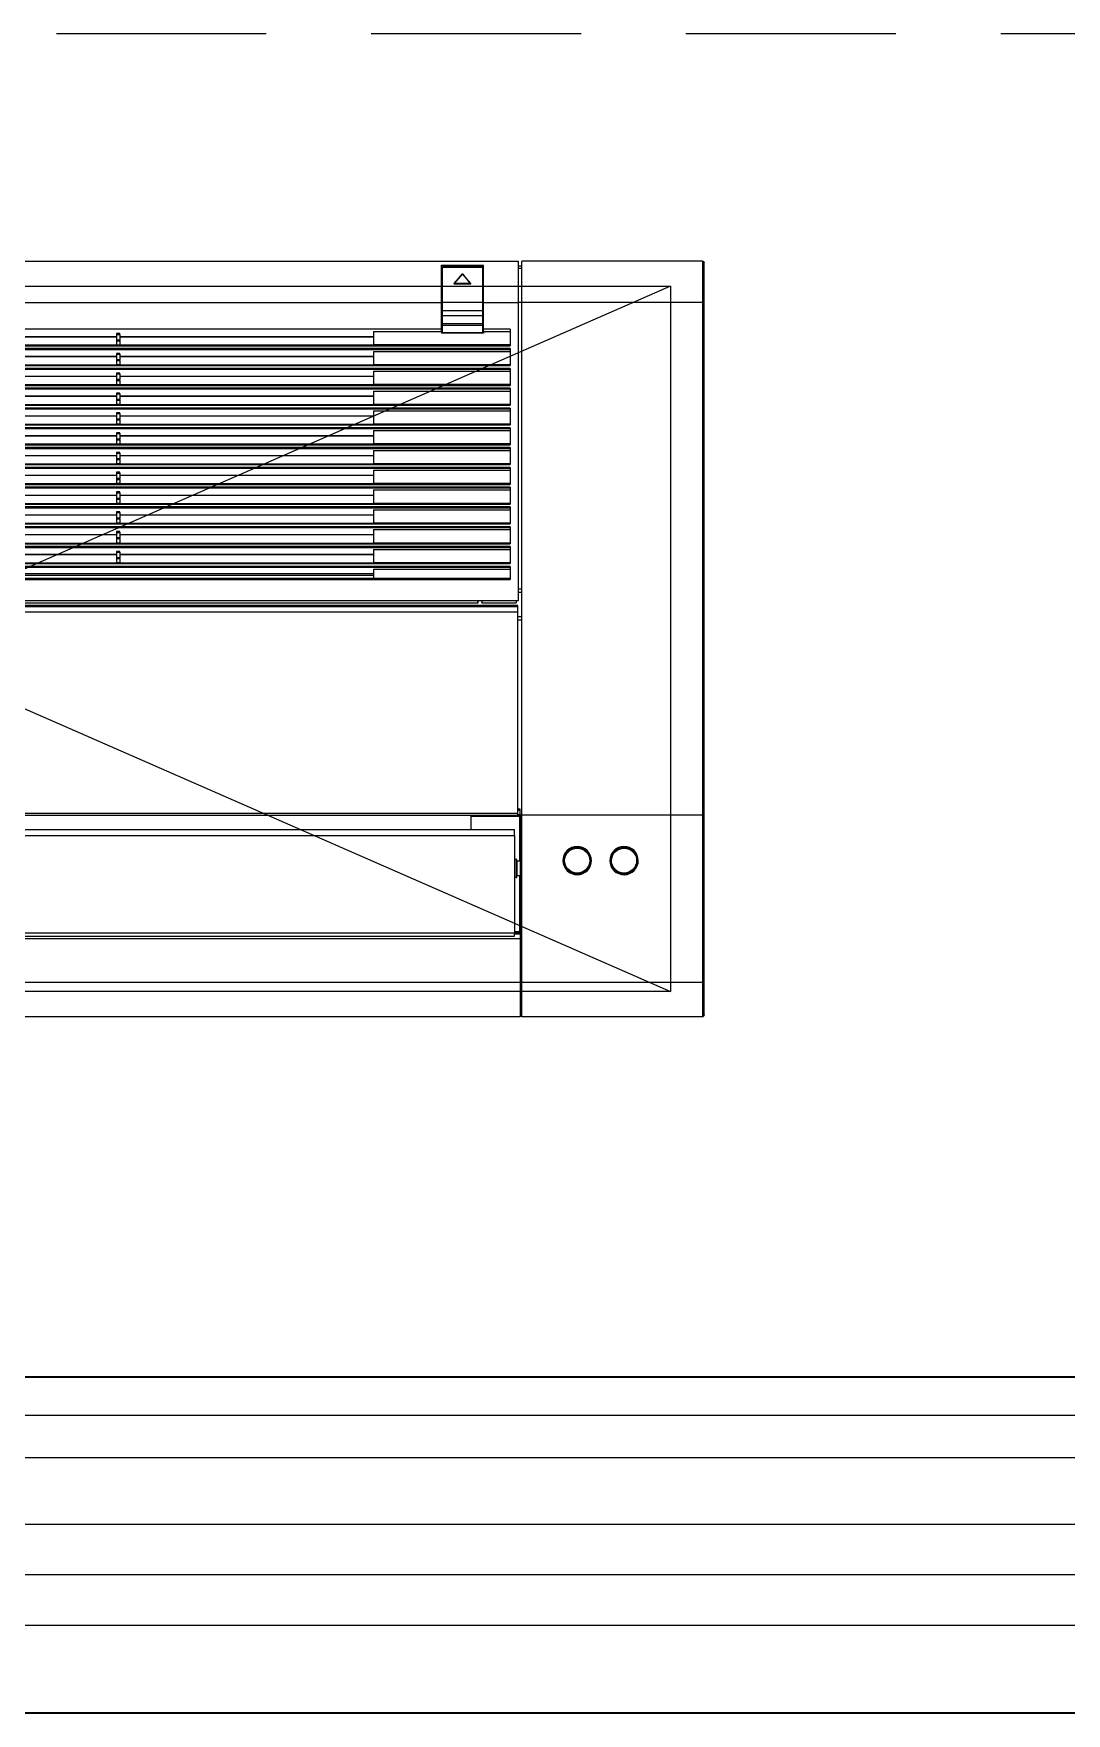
# Model space of a CAD drawing. Header units: millimetres. Extents: x 0 to 460473, y -68369 to 85219.
# Drawn here: x 256800 to 257415, y 29629 to 30630 of the extents above; entities that cross this region are included whole.
import ezdxf

# ---------------------------------------------------------------- set-up
doc = ezdxf.new("R2010")
doc.units = ezdxf.units.MM
doc.header["$LTSCALE"] = 50
doc.linetypes.add('HIDDEN2', pattern=[0.1875, 0.125, -0.0625])
for name, color, linetype in [('fur', 6, 'Continuous'), ('ha', 8, 'Continuous'), ('hid', 8, 'HIDDEN2'), ('wall', 2, 'Continuous'), ('win', 4, 'Continuous')]:
    doc.layers.add(name, color=color, linetype=linetype)

# ---------------------------------------------------------------- blocks, each defined once
blk = doc.blocks.new('2600')
at = {"layer": 'win'}
for p, q in [((7239.2, -153521), (9759.2, -153521)), ((7249.2, -153608.5), (9749.2, -153608.5)), ((7249.2, -153608.5), (9749.2, -153608.5)), ((7249.2, -153721), (9749.2, -153721))]:
    blk.add_line(p, q, dxfattribs=at)
for points in [[(7249.2, -153543.5), (8579.2, -153543.5), (8579.2, -153568.5), (7249.2, -153568.5)], [(7249.2, -153638.5), (8579.2, -153638.5), (8579.2, -153668.5), (7249.2, -153668.5)]]:
    blk.add_lwpolyline(points, dxfattribs=at)
blk = doc.blocks.new('EWEDSF')
at = {"layer": 'wall', "color": 2}
for p, q in [((225434, 29829.7), (221434, 29829.7)), ((221434, 29629.7), (225634, 29629.7))]:
    blk.add_line(p, q, dxfattribs=at)
at = {"layer": 'fur', "xscale": -1}
blk.add_blockref('2600', (232243.2, 183350.2), dxfattribs=at)
blk = doc.blocks.new('FSFSGF')
at = {"color": 8}
for p, q in [((325189.3, 83159.6), (325189.4, 83159.7)), ((325189.3, 83159.5), (325189.3, 83159.6)), ((325189.3, 83159.4), (325189.3, 83159.5)), ((325189.3, 83159.4), (325189.3, 83051.9)), ((325189.3, 83159.4), (325191.7, 83159.4)), ((325189.4, 83159.8), (325189.5, 83159.9)), ((325189.4, 83159.7), (325189.4, 83159.8)), ((325189.4, 83159.8), (325189.4, 83159.8)), ((325189.5, 83160), (325189.6, 83160.1)), ((325189.5, 83159.9), (325189.5, 83160)), ((325189.6, 83160.1), (325189.7, 83160.1)), ((325189.7, 83160.1), (325189.8, 83160.2)), ((325189.8, 83160.2), (325189.8, 83160.3)), ((325189.8, 83160.3), (325189.9, 83160.3)), ((325189.9, 83160.3), (325190, 83160.3)), ((325190, 83160.3), (325190.1, 83160.3)), ((325190.1, 83160.3), (325190.2, 83160.4)), ((325190.2, 83160.4), (325190.2, 83160.4)), ((325190.2, 83160.4), (325190.3, 83160.4)), ((325192.7, 83160.4), (325190.3, 83160.4)), ((325190.3, 83160.4), (325190.3, 83160.4)), ((325191.7, 83159.4), (325194.6, 83159.4)), ((325195.5, 83160.4), (325192.7, 83160.4)), ((325194.6, 83159.4), (325198, 83159.4)), ((325198.7, 83160.4), (325195.5, 83160.4)), ((325198, 83159.4), (325201.6, 83159.4)), ((325202.2, 83160.4), (325198.7, 83160.4)), ((325201.6, 83159.4), (325205.6, 83159.4)), ((325206, 83160.4), (325202.2, 83160.4)), ((325205.6, 83159.4), (325209.7, 83159.4)), ((325209.9, 83160.4), (325206, 83160.4)), ((325209.7, 83159.4), (325213.9, 83159.4)), ((325214, 83160.4), (325209.9, 83160.4)), ((325213.9, 83159.4), (325214, 83160.1)), ((325213.9, 83159.4), (325519.3, 83159.4)), ((325213.9, 83159.4), (325213.9, 83051.9)), ((325519.3, 83160.4), (325214, 83160.4)), ((325214, 83160.1), (325214, 83160.4)), ((325618.7, 83160.4), (325519.3, 83160.4)), ((325519.3, 83160.1), (325519.3, 83160.4)), ((325519.3, 83159.4), (325519.3, 83160.1)), ((325519.3, 83159.4), (325618.9, 83159.4)), ((325519.3, 83159.4), (325519.3, 83051.9)), ((325618.7, 83160.4), (325618.8, 83160.1)), ((325622.6, 83160.4), (325618.7, 83160.4)), ((325618.8, 83160.1), (325618.9, 83159.4)), ((325618.9, 83159.4), (325618.9, 83051.9)), ((325618.9, 83159.4), (325623, 83159.4)), ((325626.3, 83160.4), (325622.6, 83160.4)), ((325623, 83159.4), (325626.9, 83159.4)), ((325629.8, 83160.4), (325626.3, 83160.4)), ((325626.9, 83159.4), (325630.5, 83159.4)), ((325633, 83160.4), (325629.8, 83160.4)), ((325630.5, 83159.4), (325633.8, 83159.4)), ((325635.9, 83160.4), (325633, 83160.4)), ((325633.8, 83159.4), (325636.8, 83159.4)), ((325638.3, 83160.4), (325635.9, 83160.4)), ((325636.8, 83159.4), (325639.3, 83159.4)), ((325638.3, 83160.4), (325638.4, 83160.4)), ((325638.4, 83160.4), (325638.4, 83160.4)), ((325638.4, 83160.4), (325638.5, 83160.4)), ((325638.5, 83160.4), (325638.5, 83160.3)), ((325638.5, 83160.3), (325638.6, 83160.3)), ((325638.6, 83160.3), (325638.7, 83160.3)), ((325638.7, 83160.3), (325638.8, 83160.3)), ((325638.8, 83160.3), (325638.9, 83160.2)), ((325638.9, 83160.2), (325638.9, 83160.1)), ((325638.9, 83160.1), (325639, 83160.1)), ((325639, 83160.1), (325639.1, 83160)), ((325639.1, 83160), (325639.1, 83159.9)), ((325639.1, 83159.9), (325639.2, 83159.8)), ((325639.2, 83159.8), (325639.2, 83159.8)), ((325639.2, 83159.8), (325639.3, 83159.7)), ((325639.3, 83159.7), (325639.3, 83159.6)), ((325639.3, 83159.6), (325639.3, 83159.5)), ((325639.3, 83159.5), (325639.3, 83159.4)), ((325639.3, 83159.4), (325639.3, 83051.9)), ((325538.1, 83114.3), (325538, 83112.6)), ((325538, 83112.6), (325538.1, 83111)), ((325538.6, 83115.9), (325538.1, 83114.3)), ((325538.8, 83115.2), (325538.4, 83113.5)), ((325538.4, 83112.8), (325538.5, 83114)), ((325538.4, 83113.5), (325538.5, 83111.5)), ((325538.5, 83111.5), (325538.4, 83112.8)), ((325538.5, 83114), (325538.9, 83115.6)), ((325538.8, 83110.1), (325538.5, 83111.5)), ((325538.5, 83111.5), (325539, 83109.6)), ((325539.3, 83117.4), (325538.6, 83115.9)), ((325539.5, 83116.8), (325538.8, 83115.2)), ((325538.9, 83115.6), (325539.6, 83117)), ((325539, 83112.8), (325539.1, 83114.2)), ((325539.1, 83111.3), (325539, 83112.8)), ((325539.1, 83114.2), (325539.6, 83115.6)), ((325540.4, 83118.7), (325539.3, 83117.4)), ((325540.5, 83118.2), (325539.5, 83116.8)), ((325539.6, 83117), (325540.8, 83118.5)), ((325539.6, 83115.6), (325540.2, 83116.9)), ((325540.2, 83116.9), (325541.2, 83118.1)), ((325541.6, 83119.7), (325540.4, 83118.7)), ((325541.9, 83119.4), (325540.5, 83118.2)), ((325540.8, 83118.5), (325542.3, 83119.6)), ((325541.2, 83118.1), (325542.3, 83119)), ((325543.1, 83120.5), (325541.6, 83119.7)), ((325544, 83120.4), (325541.9, 83119.4)), ((325542.3, 83119.6), (325544.2, 83120.4)), ((325542.3, 83119), (325543.6, 83119.7)), ((325544.6, 83121), (325543.1, 83120.5)), ((325543.6, 83119.7), (325545, 83120.1)), ((325546.3, 83120.7), (325544, 83120.4)), ((325544.2, 83120.4), (325546.2, 83120.7)), ((325546.3, 83121.2), (325544.6, 83121)), ((325545, 83120.1), (325546.4, 83120.2)), ((325546.2, 83120.7), (325546.2, 83120.7)), ((325546.2, 83120.7), (325546.3, 83120.7)), ((325547.9, 83121.1), (325546.3, 83121.2)), ((325546.3, 83120.7), (325548.6, 83120.3)), ((325548.6, 83120.4), (325546.3, 83120.7)), ((325546.4, 83120.2), (325547.9, 83120.1)), ((325549.5, 83120.6), (325547.9, 83121.1)), ((325547.9, 83120.1), (325549.3, 83119.6)), ((325550.7, 83119.3), (325548.6, 83120.4)), ((325548.6, 83120.3), (325550.8, 83119.3)), ((325549.3, 83119.6), (325550.5, 83118.9)), ((325551, 83119.8), (325549.5, 83120.6)), ((325550.5, 83118.9), (325551.6, 83118)), ((325552.1, 83118.1), (325550.7, 83119.3)), ((325550.8, 83119.3), (325552.1, 83118.1)), ((325552.2, 83118.8), (325551, 83119.8)), ((325551.6, 83118), (325552.5, 83116.8)), ((325552.1, 83118.1), (325553.1, 83116.7)), ((325553.1, 83116.7), (325552.1, 83118.1)), ((325553.3, 83117.5), (325552.2, 83118.8)), ((325552.5, 83116.8), (325553.2, 83115.5)), ((325553.1, 83116.7), (325553.9, 83114.8)), ((325553.7, 83115.5), (325553.1, 83116.7)), ((325553.2, 83115.5), (325553.6, 83114.1)), ((325554.1, 83116), (325553.3, 83117.5)), ((325553.6, 83114.1), (325553.8, 83112.6)), ((325553.8, 83112.6), (325553.6, 83111.2)), ((325554, 83114.3), (325553.7, 83115.5)), ((325553.9, 83114.8), (325554.2, 83112.7)), ((325554.2, 83112.7), (325553.9, 83110.6)), ((325554.2, 83112.8), (325554, 83114.3)), ((325554.6, 83114.5), (325554.1, 83116)), ((325554.1, 83111.3), (325554.2, 83112.8)), ((325554.8, 83112.8), (325554.6, 83114.5)), ((325554.6, 83111.1), (325554.8, 83112.8)), ((325538.1, 83111), (325538.6, 83109.4)), ((325538.6, 83109.4), (325539.4, 83107.9)), ((325539.5, 83108.7), (325538.8, 83110.1)), ((325539, 83109.6), (325540.1, 83107.7)), ((325539.5, 83109.9), (325539.1, 83111.3)), ((325539.4, 83107.9), (325540.5, 83106.6)), ((325540.2, 83108.6), (325539.5, 83109.9)), ((325540.5, 83107.3), (325539.5, 83108.7)), ((325540.1, 83107.7), (325541.7, 83106.2)), ((325541.1, 83107.5), (325540.2, 83108.6)), ((325541.8, 83106.1), (325540.5, 83107.3)), ((325540.5, 83106.6), (325541.8, 83105.6)), ((325542.2, 83106.5), (325541.1, 83107.5)), ((325541.7, 83106.2), (325543.8, 83105.1)), ((325544, 83105.1), (325541.8, 83106.1)), ((325541.8, 83105.6), (325543.2, 83104.8)), ((325543.5, 83105.8), (325542.2, 83106.5)), ((325543.2, 83104.8), (325544.8, 83104.4)), ((325544.8, 83105.4), (325543.5, 83105.8)), ((325543.8, 83105.1), (325546.2, 83104.7)), ((325546.3, 83104.7), (325544, 83105.1)), ((325546.3, 83105.2), (325544.8, 83105.4)), ((325544.8, 83104.4), (325546.4, 83104.2)), ((325545.3, 83104.8), (325545.4, 83104.8)), ((325545.4, 83104.8), (325545.7, 83104.9)), ((325545.7, 83104.9), (325546, 83104.9)), ((325546, 83104.9), (325546, 83104.9)), ((325546, 83104.9), (325546.1, 83104.9)), ((325546.1, 83104.9), (325546.7, 83104.8)), ((325546.2, 83104.7), (325546.2, 83104.7)), ((325546.2, 83104.7), (325546.3, 83104.7)), ((325547.7, 83105.3), (325546.3, 83105.2)), ((325548.7, 83105.1), (325546.3, 83104.7)), ((325546.3, 83104.7), (325548.5, 83105)), ((325546.4, 83104.2), (325548.1, 83104.4)), ((325549.1, 83105.8), (325547.7, 83105.3)), ((325548.1, 83104.4), (325549.7, 83104.9)), ((325548.5, 83105), (325550.5, 83105.9)), ((325550.8, 83106.2), (325548.7, 83105.1)), ((325550.4, 83106.4), (325549.1, 83105.8)), ((325549.7, 83104.9), (325551.1, 83105.7)), ((325551.5, 83107.4), (325550.4, 83106.4)), ((325550.5, 83105.9), (325551.9, 83107.1)), ((325552.1, 83107.3), (325550.8, 83106.2)), ((325551.1, 83105.7), (325552.4, 83106.8)), ((325552.5, 83108.5), (325551.5, 83107.4)), ((325551.9, 83107.1), (325553, 83108.6)), ((325553.1, 83108.7), (325552.1, 83107.3)), ((325552.4, 83106.8), (325553.4, 83108.1)), ((325553.2, 83109.8), (325552.5, 83108.5)), ((325553, 83108.6), (325553.7, 83109.9)), ((325553.9, 83110.6), (325553.1, 83108.7)), ((325553.6, 83111.2), (325553.2, 83109.8)), ((325553.4, 83108.1), (325554.1, 83109.5)), ((325553.7, 83109.9), (325554.1, 83111.3)), ((325554.1, 83109.5), (325554.6, 83111.1)), ((325541.6, 83091.8), (325540.4, 83090.8)), ((325540.8, 83090.6), (325542.3, 83091.7)), ((325543.1, 83092.6), (325541.6, 83091.8)), ((325544, 83092.5), (325541.9, 83091.5)), ((325542.3, 83091.7), (325544.2, 83092.5)), ((325542.3, 83091.1), (325543.6, 83091.8)), ((325544.6, 83093.1), (325543.1, 83092.6)), ((325543.6, 83091.8), (325545, 83092.2)), ((325546.3, 83092.8), (325544, 83092.5)), ((325544.2, 83092.5), (325546.2, 83092.8)), ((325546.3, 83093.3), (325544.6, 83093.1)), ((325545, 83092.2), (325546.4, 83092.3)), ((325546.2, 83092.8), (325546.2, 83092.8)), ((325546.2, 83092.8), (325546.3, 83092.8)), ((325547.9, 83093.2), (325546.3, 83093.3)), ((325548.6, 83092.5), (325546.3, 83092.8)), ((325546.3, 83092.8), (325548.6, 83092.4)), ((325546.4, 83092.3), (325547.9, 83092.2)), ((325549.5, 83092.7), (325547.9, 83093.2)), ((325547.9, 83092.2), (325549.3, 83091.7)), ((325550.7, 83091.4), (325548.6, 83092.5)), ((325548.6, 83092.4), (325550.8, 83091.4)), ((325549.3, 83091.7), (325550.5, 83091)), ((325551, 83091.9), (325549.5, 83092.7)), ((325552.2, 83090.9), (325551, 83091.9)), ((325538.1, 83086.4), (325538, 83084.7)), ((325538, 83084.7), (325538.1, 83083.1)), ((325538.6, 83088), (325538.1, 83086.4)), ((325538.1, 83083.1), (325538.6, 83081.5)), ((325538.8, 83087.3), (325538.4, 83085.6)), ((325538.4, 83084.9), (325538.5, 83086.1)), ((325538.4, 83085.6), (325538.5, 83083.6)), ((325538.5, 83083.6), (325538.4, 83084.9)), ((325538.5, 83086.1), (325538.9, 83087.7)), ((325538.5, 83083.6), (325539, 83081.7)), ((325538.8, 83082.2), (325538.5, 83083.6)), ((325539.3, 83089.5), (325538.6, 83088)), ((325538.6, 83081.5), (325539.4, 83080)), ((325539.5, 83088.9), (325538.8, 83087.3)), ((325539.5, 83080.8), (325538.8, 83082.2)), ((325538.9, 83087.7), (325539.6, 83089.1)), ((325539, 83084.9), (325539.1, 83086.3)), ((325539.1, 83083.4), (325539, 83084.9)), ((325539, 83081.7), (325540.1, 83079.8)), ((325539.1, 83086.3), (325539.6, 83087.7)), ((325539.5, 83082), (325539.1, 83083.4)), ((325540.4, 83090.8), (325539.3, 83089.5)), ((325540.5, 83090.3), (325539.5, 83088.9)), ((325540.2, 83080.7), (325539.5, 83082)), ((325539.6, 83089.1), (325540.8, 83090.6)), ((325539.6, 83087.7), (325540.2, 83089)), ((325540.2, 83089), (325541.2, 83090.2)), ((325541.9, 83091.5), (325540.5, 83090.3)), ((325541.2, 83090.2), (325542.3, 83091.1)), ((325550.5, 83091), (325551.6, 83090.1)), ((325552.1, 83090.2), (325550.7, 83091.4)), ((325550.8, 83091.4), (325552.1, 83090.2)), ((325551.6, 83090.1), (325552.5, 83088.9)), ((325553.1, 83088.8), (325552.1, 83090.2)), ((325552.1, 83090.2), (325553.1, 83088.8)), ((325553.3, 83089.6), (325552.2, 83090.9)), ((325552.5, 83088.9), (325553.2, 83087.6)), ((325553.2, 83081.9), (325552.5, 83080.6)), ((325553, 83080.7), (325553.7, 83082)), ((325553.7, 83087.6), (325553.1, 83088.8)), ((325553.1, 83088.8), (325553.9, 83086.9)), ((325553.9, 83082.7), (325553.1, 83080.8)), ((325553.2, 83087.6), (325553.6, 83086.2)), ((325553.6, 83083.3), (325553.2, 83081.9)), ((325554.1, 83088.1), (325553.3, 83089.6)), ((325553.4, 83080.2), (325554.1, 83081.6)), ((325553.6, 83086.2), (325553.8, 83084.7)), ((325553.8, 83084.7), (325553.6, 83083.3)), ((325554, 83086.4), (325553.7, 83087.6)), ((325553.7, 83082), (325554.1, 83083.4)), ((325553.9, 83086.9), (325554.2, 83084.8)), ((325554.2, 83084.8), (325553.9, 83082.7)), ((325554.2, 83084.9), (325554, 83086.4)), ((325554.6, 83086.6), (325554.1, 83088.1)), ((325554.1, 83083.4), (325554.2, 83084.9)), ((325554.1, 83081.6), (325554.6, 83083.2)), ((325554.8, 83084.9), (325554.6, 83086.6)), ((325554.6, 83083.2), (325554.8, 83084.9)), ((325539.4, 83080), (325540.5, 83078.7)), ((325540.5, 83079.4), (325539.5, 83080.8)), ((325540.1, 83079.8), (325541.7, 83078.3)), ((325541.1, 83079.6), (325540.2, 83080.7)), ((325541.8, 83078.2), (325540.5, 83079.4)), ((325540.5, 83078.7), (325541.8, 83077.7)), ((325542.2, 83078.6), (325541.1, 83079.6)), ((325541.7, 83078.3), (325543.8, 83077.2)), ((325544, 83077.2), (325541.8, 83078.2)), ((325541.8, 83077.7), (325543.2, 83076.9)), ((325543.5, 83077.9), (325542.2, 83078.6)), ((325543.2, 83076.9), (325544.8, 83076.5)), ((325544.8, 83077.5), (325543.5, 83077.9)), ((325543.8, 83077.2), (325546.2, 83076.8)), ((325546.3, 83076.8), (325544, 83077.2)), ((325546.3, 83077.3), (325544.8, 83077.5)), ((325544.8, 83076.5), (325546.4, 83076.3)), ((325546.2, 83076.8), (325546.2, 83076.8)), ((325546.2, 83076.8), (325546.3, 83076.8)), ((325547.7, 83077.4), (325546.3, 83077.3)), ((325548.7, 83077.2), (325546.3, 83076.8)), ((325546.3, 83076.8), (325548.5, 83077.1)), ((325546.4, 83076.3), (325548.1, 83076.5)), ((325549.1, 83077.9), (325547.7, 83077.4)), ((325548.1, 83076.5), (325549.7, 83077)), ((325548.5, 83077.1), (325550.5, 83078)), ((325550.8, 83078.3), (325548.7, 83077.2)), ((325550.4, 83078.5), (325549.1, 83077.9)), ((325549.7, 83077), (325551.1, 83077.8)), ((325551.5, 83079.5), (325550.4, 83078.5)), ((325550.5, 83078), (325551.9, 83079.2)), ((325552.1, 83079.4), (325550.8, 83078.3)), ((325551.1, 83077.8), (325552.4, 83078.9)), ((325552.5, 83080.6), (325551.5, 83079.5)), ((325551.9, 83079.2), (325553, 83080.7)), ((325553.1, 83080.8), (325552.1, 83079.4)), ((325552.4, 83078.9), (325553.4, 83080.2)), ((325191.7, 83051.9), (325189.3, 83051.9)), ((325194.6, 83051.9), (325191.7, 83051.9)), ((325192.3, 83051.9), (325192.3, 83049.9)), ((325193.4, 83049.9), (325193.4, 83051.9)), ((325198, 83051.9), (325194.6, 83051.9)), ((325201.6, 83051.9), (325198, 83051.9)), ((325205.6, 83051.9), (325201.6, 83051.9)), ((325209.7, 83051.9), (325205.6, 83051.9)), ((325213.9, 83051.9), (325209.7, 83051.9)), ((325519.3, 83051.9), (325213.9, 83051.9)), ((325214, 83051.9), (325214, 83049.9)), ((325384.6, 83051.9), (325384.6, 83049.9)), ((325386.5, 83049.9), (325386.5, 83051.9)), ((325401.1, 83051.9), (325401.1, 83049.4)), ((325402.9, 83049.4), (325402.9, 83051.9)), ((325519.2, 83051.9), (325519.2, 83050.9)), ((325618.9, 83051.9), (325519.3, 83051.9)), ((325618.6, 83051.9), (325618.6, 83050.9)), ((325623, 83051.9), (325618.9, 83051.9)), ((325626.9, 83051.9), (325623, 83051.9)), ((325630.5, 83051.9), (325626.9, 83051.9)), ((325633.8, 83051.9), (325630.5, 83051.9)), ((325636.8, 83051.9), (325633.8, 83051.9)), ((325639.3, 83051.9), (325636.8, 83051.9)), ((325637.3, 83051.9), (325637.3, 83050.9)), ((325189.3, 82270.9), (325189.3, 83049.9)), ((325191.7, 83049.9), (325189.3, 83049.9)), ((325194.6, 83049.9), (325191.7, 83049.9)), ((325198, 83049.9), (325194.6, 83049.9)), ((325201.6, 83049.9), (325198, 83049.9)), ((325205.6, 83049.9), (325201.6, 83049.9)), ((325209.7, 83049.9), (325205.6, 83049.9)), ((325213.9, 83049.9), (325209.7, 83049.9)), ((325391.4, 83049.9), (325213.9, 83049.9)), ((325213.9, 83028.9), (325213.9, 83049.9)), ((325229.9, 83044.9), (325239.7, 83044.9)), ((325229.9, 83044.9), (325229.9, 83028.9)), ((325231.3, 83028.9), (325231.3, 83044.9)), ((325239.2, 83044.9), (325239.2, 82963.4)), ((325239.7, 82276.4), (325239.7, 83044.9)), ((325241.4, 83044.9), (325241.4, 82276.4)), ((325241.4, 83044.9), (325251.5, 83044.9)), ((325241.9, 82276.4), (325241.9, 83044.9)), ((325243.1, 82963.4), (325243.1, 83044.9)), ((325251, 83044.9), (325251, 82963.4)), ((325251.5, 82276.4), (325251.5, 83044.9)), ((325253.2, 83044.9), (325253.2, 82276.4)), ((325253.2, 83044.9), (325263.3, 83044.9)), ((325253.7, 82276.4), (325253.7, 83044.9)), ((325254.9, 82963.4), (325254.9, 83044.9)), ((325262.8, 83044.9), (325262.8, 82963.4)), ((325263.3, 82276.4), (325263.3, 83044.9)), ((325265, 83044.9), (325265, 82276.4)), ((325265, 83044.9), (325275.1, 83044.9)), ((325265.4, 82276.4), (325265.4, 83044.9)), ((325266.7, 82963.4), (325266.7, 83044.9)), ((325274.6, 83044.9), (325274.6, 82963.4)), ((325275.1, 82276.4), (325275.1, 83044.9)), ((325276.8, 83044.9), (325276.8, 82276.4)), ((325276.8, 83044.9), (325286.9, 83044.9)), ((325277.2, 82276.4), (325277.2, 83044.9)), ((325278.5, 82963.4), (325278.5, 83044.9)), ((325286.4, 83044.9), (325286.4, 82963.4)), ((325286.9, 82276.4), (325286.9, 83044.9)), ((325288.6, 83044.9), (325288.6, 82276.4)), ((325288.6, 83044.9), (325298.7, 83044.9)), ((325289, 82276.4), (325289, 83044.9)), ((325290.2, 82963.4), (325290.2, 83044.9)), ((325298.2, 83044.9), (325298.2, 82963.4)), ((325298.7, 82276.4), (325298.7, 83044.9)), ((325300.4, 83044.9), (325300.4, 82276.4)), ((325300.4, 83044.9), (325310.5, 83044.9)), ((325300.8, 82276.4), (325300.8, 83044.9)), ((325302, 82963.4), (325302, 83044.9)), ((325310, 83044.9), (325310, 82963.4)), ((325310.5, 82276.4), (325310.5, 83044.9)), ((325312.2, 83044.9), (325312.2, 82276.4)), ((325312.2, 83044.9), (325322.3, 83044.9)), ((325312.6, 82276.4), (325312.6, 83044.9)), ((325313.8, 82963.4), (325313.8, 83044.9)), ((325321.8, 83044.9), (325321.8, 82963.4)), ((325322.3, 82276.4), (325322.3, 83044.9)), ((325323.9, 83044.9), (325323.9, 82276.4)), ((325323.9, 83044.9), (325334.1, 83044.9)), ((325324.4, 82276.4), (325324.4, 83044.9)), ((325325.6, 82963.4), (325325.6, 83044.9)), ((325333.6, 83044.9), (325333.6, 82963.4)), ((325334.1, 82276.4), (325334.1, 83044.9)), ((325335.7, 83044.9), (325335.7, 82276.4)), ((325335.7, 83044.9), (325345.8, 83044.9)), ((325336.2, 82276.4), (325336.2, 83044.9)), ((325337.4, 82963.4), (325337.4, 83044.9)), ((325345.4, 83044.9), (325345.4, 82963.4)), ((325345.8, 82276.4), (325345.8, 83044.9)), ((325347.5, 83044.9), (325347.5, 82276.4)), ((325347.5, 83044.9), (325357.6, 83044.9)), ((325348, 82276.4), (325348, 83044.9)), ((325349.2, 82963.4), (325349.2, 83044.9)), ((325357.2, 83044.9), (325357.2, 82963.4)), ((325357.6, 82276.4), (325357.6, 83044.9)), ((325359.3, 83044.9), (325359.3, 82276.4)), ((325359.3, 83044.9), (325369.4, 83044.9)), ((325359.8, 82276.4), (325359.8, 83044.9)), ((325361, 82963.4), (325361, 83044.9)), ((325368.9, 83044.9), (325368.9, 82963.4)), ((325369.4, 82276.4), (325369.4, 83044.9)), ((325371.1, 83044.9), (325371.1, 82276.4)), ((325371.1, 83044.9), (325378.9, 83044.9)), ((325371.6, 82276.4), (325371.6, 83044.9)), ((325372.8, 82963.4), (325372.8, 83044.9)), ((325378.4, 83044.9), (325378.4, 82276.4)), ((325378.9, 82276.4), (325378.9, 83044.9)), ((325391.4, 82270.9), (325391.4, 83049.9)), ((325391.4, 83048.4), (325392.1, 83048.4)), ((325392.1, 83048.4), (325392.9, 83048.4)), ((325392.9, 83027.9), (325392.9, 83048.4)), ((325394.4, 83049.4), (325394.4, 82271.4)), ((325394.6, 83049.4), (325394.4, 83049.4)), ((325395, 83049.4), (325394.6, 83049.4)), ((325395, 82271.4), (325395, 83049.4)), ((325398.4, 83049.4), (325395, 83049.4)), ((325398.4, 83049.4), (325398.4, 82271.4)), ((325518.3, 83049.4), (325398.4, 83049.4)), ((325515.8, 83050.9), (325515.8, 83049.4)), ((325519.2, 83050.9), (325515.8, 83050.9)), ((325516.3, 83049.4), (325516.3, 83050.9)), ((325518.3, 83049.4), (325518.3, 82271.4)), ((325519, 83049.4), (325518.3, 83049.4)), ((325519.3, 83049.4), (325519, 83049.4)), ((325519.1, 83050.9), (325519.1, 83049.4)), ((325519.2, 83050.9), (325592.8, 83050.9)), ((325519.3, 83049.4), (325519.3, 83050.9)), ((325519.5, 83050.7), (325519.3, 83050.9)), ((325519.3, 82271.4), (325519.3, 83049.4)), ((325519.8, 83050.4), (325519.5, 83050.7)), ((325519.8, 83021.4), (325519.8, 83050.4)), ((325519.8, 83050.4), (325546.5, 83050.4)), ((325527.8, 82273.4), (325527.8, 83047.4)), ((325528.4, 83047.4), (325527.8, 83047.4)), ((325529.7, 83047.4), (325528.4, 83047.4)), ((325531.3, 83047.4), (325529.7, 83047.4)), ((325531.3, 82273.4), (325531.3, 83047.4)), ((325531.3, 83047.4), (325589.6, 83047.4)), ((325545.5, 83047.4), (325545.5, 83048.4)), ((325545.5, 83048.4), (325545.8, 83048.4)), ((325545.8, 83048.4), (325546.6, 83048.4)), ((325546.4, 83048.9), (325546, 83048.9)), ((325547.5, 83048.9), (325546.4, 83048.9)), ((325546.5, 83049), (325546.5, 83050.9)), ((325546.9, 83049), (325546.5, 83049)), ((325546.6, 83048.4), (325547.8, 83048.4)), ((325547.9, 83049), (325546.9, 83049)), ((325549.1, 83048.9), (325547.5, 83048.9)), ((325547.8, 83048.4), (325549.3, 83048.4)), ((325549.3, 83049), (325547.9, 83049)), ((325551, 83048.9), (325549.1, 83048.9)), ((325551, 83049), (325549.3, 83049)), ((325549.3, 83048.4), (325551, 83048.4)), ((325552.8, 83049), (325551, 83049)), ((325553, 83048.9), (325551, 83048.9)), ((325551, 83048.4), (325552.7, 83048.4)), ((325552.7, 83048.4), (325554.3, 83048.4)), ((325554.2, 83049), (325552.8, 83049)), ((325554.6, 83048.9), (325553, 83048.9)), ((325555.2, 83049), (325554.2, 83049)), ((325554.3, 83048.4), (325555.5, 83048.4)), ((325555.7, 83048.9), (325554.6, 83048.9)), ((325555.5, 83049), (325555.2, 83049)), ((325555.5, 83050.9), (325555.5, 83049)), ((325555.5, 83050.4), (325588.8, 83050.4)), ((325555.5, 83048.4), (325556.3, 83048.4)), ((325556, 83048.9), (325555.7, 83048.9)), ((325556.3, 83048.4), (325556.5, 83048.4)), ((325556.5, 83048.4), (325556.5, 83047.4)), ((325588.8, 83050.7), (325588.8, 83050.9)), ((325588.9, 83050.9), (325588.8, 83050.9)), ((325588.8, 83050.4), (325588.8, 83050.7)), ((325588.8, 83050.4), (325588.8, 83047.4)), ((325588.8, 83050.4), (325589.2, 83050.4)), ((325589, 83050.8), (325588.9, 83050.9)), ((325588.9, 83050.9), (325588.9, 83050.9)), ((325589.1, 83050.8), (325589, 83050.8)), ((325589.1, 83050.7), (325589.1, 83050.8)), ((325589.1, 83050.8), (325589.1, 83050.8)), ((325589.2, 83050.7), (325589.1, 83050.7)), ((325589.3, 83050.6), (325589.2, 83050.7)), ((325589.2, 83050.7), (325589.2, 83050.7)), ((325589.2, 83050.4), (325589.3, 83050.4)), ((325589.3, 83050.5), (325589.3, 83050.6)), ((325589.3, 83050.4), (325589.3, 83050.5)), ((325589.3, 83050.5), (325589.3, 83050.5)), ((325589.3, 83050.5), (325589.3, 83050.5)), ((325589.3, 83050.4), (325589.3, 83047.4)), ((325589.3, 83050.4), (325589.3, 83050.4)), ((325589.6, 83047.4), (325589.6, 82273.4)), ((325590.8, 83047.4), (325589.6, 83047.4)), ((325590.2, 83050.9), (325590.2, 83047.4)), ((325591.3, 83047.4), (325590.8, 83047.4)), ((325591.3, 82273.4), (325591.3, 83047.4)), ((325592.8, 82269.9), (325592.8, 83050.9)), ((325592.8, 83050.9), (325618.9, 83050.9)), ((325618.9, 83050.9), (325618.9, 82269.9)), ((325618.9, 83050.9), (325623, 83050.9)), ((325623, 83050.9), (325626.9, 83050.9)), ((325626.9, 83050.9), (325630.5, 83050.9)), ((325630.5, 83050.9), (325633.8, 83050.9)), ((325633.8, 83050.9), (325636.8, 83050.9)), ((325636.8, 83050.9), (325639.3, 83050.9)), ((325639.3, 83050.9), (325639.3, 82269.9)), ((325191.7, 83003.9), (325191.7, 83028.9)), ((325194.6, 83028.9), (325191.7, 83028.9)), ((325192.7, 83028.3), (325192.7, 83004.5)), ((325192.7, 83028.3), (325192.8, 83028.3)), ((325192.8, 83028.3), (325192.9, 83028.3)), ((325192.9, 83028.3), (325193, 83028.6)), ((325192.9, 83004.5), (325192.9, 83028.3)), ((325192.9, 83028.3), (325195.7, 83028.3)), ((325193, 83028.6), (325193.2, 83028.8)), ((325196, 83028.8), (325193.2, 83028.8)), ((325198, 83028.9), (325194.6, 83028.9)), ((325195.7, 83028.3), (325198.9, 83028.3)), ((325199.2, 83028.8), (325196, 83028.8)), ((325201.6, 83028.9), (325198, 83028.9)), ((325198.9, 83028.3), (325202.4, 83028.3)), ((325202.6, 83028.8), (325199.2, 83028.8)), ((325205.6, 83028.9), (325201.6, 83028.9)), ((325202.4, 83028.3), (325206.1, 83028.3)), ((325206.3, 83028.8), (325202.6, 83028.8)), ((325205.2, 83028.8), (325205.3, 83028.9)), ((325209.7, 83028.9), (325205.6, 83028.9)), ((325206.1, 83028.3), (325210, 83028.3)), ((325210.1, 83028.8), (325206.3, 83028.8)), ((325207.6, 83028.9), (325207.6, 83028.8)), ((325213.9, 83028.9), (325209.7, 83028.9)), ((325210, 83028.3), (325213.9, 83028.3)), ((325214, 83028.8), (325210.1, 83028.8)), ((325212.6, 83028.8), (325212.6, 83028.9)), ((325229.9, 83028.9), (325213.9, 83028.9)), ((325213.9, 83028.3), (325214, 83028.6)), ((325213.9, 83028.3), (325213.9, 83004.5)), ((325213.9, 83028.3), (325216, 83028.3)), ((325214, 83028.6), (325214, 83028.8)), ((325215.7, 83028.8), (325214, 83028.8)), ((325214.6, 83028.9), (325214.6, 83028.8)), ((325217.2, 83028.8), (325215.7, 83028.8)), ((325216, 83028.3), (325217.7, 83028.3)), ((325218.5, 83028.8), (325217.2, 83028.8)), ((325217.7, 83028.3), (325218.9, 83028.3)), ((325219.3, 83028.8), (325218.5, 83028.8)), ((325218.9, 83028.3), (325219, 83028.6)), ((325218.9, 83028.3), (325218.9, 83004.5)), ((325218.9, 83028.3), (325220, 83028.3)), ((325219, 83028.6), (325219.3, 83028.8)), ((325220.2, 83028.8), (325219.3, 83028.8)), ((325220, 83028.3), (325221.7, 83028.3)), ((325221.7, 83028.8), (325220.2, 83028.8)), ((325226.6, 83028.8), (325221.7, 83028.8)), ((325221.7, 83028.8), (325221.7, 83028.6)), ((325221.7, 83028.6), (325221.7, 83028.3)), ((325221.7, 83028.3), (325226.6, 83028.3)), ((325221.7, 83004.5), (325221.7, 83028.3)), ((325226.8, 83028.8), (325226.6, 83028.8)), ((325226.6, 83028.8), (325226.6, 83028.6)), ((325226.6, 83028.6), (325226.6, 83028.3)), ((325226.6, 83028.3), (325226.6, 83004.5)), ((325226.6, 83028.3), (325227.1, 83028.3)), ((325227, 83028.8), (325226.8, 83028.8)), ((325231.5, 83028.8), (325227, 83028.8)), ((325227, 83028.8), (325227.3, 83028.6)), ((325227.1, 83028.3), (325227.5, 83028.3)), ((325227.3, 83028.6), (325227.5, 83028.3)), ((325227.5, 83004.5), (325227.5, 83028.3)), ((325227.5, 83028.3), (325232.1, 83028.3)), ((325231.3, 83028.9), (325229.9, 83028.9)), ((325231.3, 83028.9), (325232.3, 83028.9)), ((325231.9, 83028.6), (325231.5, 83028.8)), ((325232.1, 83028.3), (325231.9, 83028.6)), ((325232.1, 83028.3), (325232.1, 83004.5)), ((325232.3, 83028.9), (325232.3, 83003.9)), ((325391.3, 83025.4), (325391.9, 83025.5)), ((325392, 83028.2), (325391.4, 83028.3)), ((325391.4, 83027.9), (325392.1, 83027.9)), ((325392.1, 83025.9), (325391.4, 83025.9)), ((325391.9, 83025.5), (325392.1, 83025.5)), ((325392.4, 83028.1), (325392, 83028.2)), ((325392.1, 83027.9), (325392.9, 83027.9)), ((325392.9, 83025.9), (325392.1, 83025.9)), ((325392.1, 83025.5), (325392.3, 83025.5)), ((325392.3, 83025.5), (325392.4, 83025.6)), ((325392.7, 83028), (325392.4, 83028.1)), ((325392.4, 83025.6), (325392.5, 83025.6)), ((325392.5, 83025.6), (325392.6, 83025.6)), ((325392.6, 83025.6), (325392.6, 83025.7)), ((325392.6, 83025.7), (325392.7, 83025.7)), ((325392.8, 83028), (325392.7, 83028)), ((325392.7, 83025.7), (325392.7, 83025.7)), ((325392.7, 83025.7), (325392.8, 83025.7)), ((325392.9, 83027.9), (325392.8, 83028)), ((325392.8, 83025.7), (325392.8, 83025.8)), ((325392.8, 83025.8), (325392.8, 83025.8)), ((325392.8, 83025.8), (325392.9, 83025.8)), ((325392.9, 83027.9), (325392.9, 83027.9)), ((325392.9, 83027.9), (325392.9, 83027.9)), ((325392.9, 83027.9), (325392.9, 83027.9)), ((325392.9, 83027.9), (325392.9, 83027.9)), ((325392.9, 83027.9), (325392.9, 83027.9)), ((325392.9, 83027.9), (325392.9, 83027.9)), ((325392.9, 82350.4), (325392.9, 83025.9)), ((325392.9, 83025.8), (325392.9, 83025.9)), ((325392.9, 83025.9), (325392.9, 83025.9)), ((325392.9, 83025.9), (325392.9, 83025.9)), ((325392.9, 83025.8), (325392.9, 83025.8)), ((325392.9, 83025.8), (325392.9, 83025.8)), ((325392.9, 83025.8), (325392.9, 83025.8)), ((325199.7, 83018.8), (325196.8, 83016.4)), ((325196.8, 83016.4), (325199.7, 83014)), ((325196.8, 83016.4), (325196.8, 83016.4)), ((325196.8, 83016.4), (325196.8, 83016.4)), ((325196.8, 83016.4), (325196.8, 83016.4)), ((325196.8, 83016.4), (325196.9, 83016.4)), ((325196.9, 83016.4), (325199.7, 83018.7)), ((325199.7, 83014), (325196.9, 83016.4)), ((325196.9, 83016.4), (325196.9, 83016.4)), ((325196.9, 83016.4), (325196.9, 83016.4)), ((325196.9, 83016.4), (325196.9, 83016.4)), ((325196.9, 83016.4), (325196.9, 83016.4)), ((325202.8, 83021.3), (325199.7, 83018.8)), ((325199.7, 83018.7), (325202.7, 83021.2)), ((325199.7, 83014), (325202.8, 83011.4)), ((325202.7, 83011.6), (325199.7, 83014)), ((325202.7, 83021.2), (325202.7, 83021.3)), ((325202.7, 83021.3), (325202.8, 83021.3)), ((325202.7, 83021.2), (325202.7, 83011.6)), ((325202.7, 83021.2), (325202.7, 83021.2)), ((325202.7, 83021.2), (325202.7, 83021.2)), ((325202.7, 83021.2), (325202.7, 83021.2)), ((325202.7, 83021.2), (325202.7, 83021.2)), ((325202.7, 83021.2), (325202.7, 83021.2)), ((325202.7, 83011.5), (325202.7, 83011.6)), ((325202.7, 83011.6), (325202.7, 83011.6)), ((325202.7, 83011.6), (325202.7, 83011.6)), ((325202.7, 83011.6), (325202.7, 83011.6)), ((325202.7, 83011.6), (325202.7, 83011.6)), ((325202.8, 83011.4), (325202.7, 83011.5)), ((325202.7, 83011.5), (325202.7, 83011.5)), ((325202.8, 83011.4), (325202.8, 83021.4)), ((325202.8, 83021.4), (325202.8, 83021.3)), ((325202.8, 83021.3), (325202.8, 83021.3)), ((325202.8, 83021.3), (325202.8, 83021.3)), ((325202.8, 83021.3), (325202.8, 83021.3)), ((325519.3, 83021.4), (325519.5, 83021.4)), ((325519.5, 83021.4), (325519.8, 83021.4)), ((325519.8, 83021.4), (325527.8, 83021.4)), ((325194.6, 83003.9), (325191.7, 83003.9)), ((325192.8, 83004.5), (325192.7, 83004.5)), ((325192.9, 83004.5), (325192.8, 83004.5)), ((325195.7, 83004.5), (325192.9, 83004.5)), ((325193, 83004.1), (325192.9, 83004.5)), ((325193.2, 83004), (325193, 83004.1)), ((325193.2, 83004), (325196, 83004)), ((325198, 83003.9), (325194.6, 83003.9)), ((325198.9, 83004.5), (325195.7, 83004.5)), ((325196, 83004), (325199.2, 83004)), ((325201.6, 83003.9), (325198, 83003.9)), ((325202.4, 83004.5), (325198.9, 83004.5)), ((325199.2, 83004), (325202.6, 83004)), ((325205.6, 83003.9), (325201.6, 83003.9)), ((325206.1, 83004.5), (325202.4, 83004.5)), ((325202.6, 83004), (325206.3, 83004)), ((325202.8, 83011.4), (325202.8, 83011.4)), ((325202.8, 83011.4), (325202.8, 83011.4)), ((325202.8, 83011.4), (325202.8, 83011.4)), ((325202.8, 83011.4), (325202.8, 83011.4)), ((325205.2, 83004), (325205.3, 83003.9)), ((325209.7, 83003.9), (325205.6, 83003.9)), ((325210, 83004.5), (325206.1, 83004.5)), ((325206.3, 83004), (325210.1, 83004)), ((325207.6, 83003.9), (325207.6, 83004)), ((325213.9, 83003.9), (325209.7, 83003.9)), ((325213.9, 83004.5), (325210, 83004.5)), ((325210.1, 83004), (325214, 83004)), ((325212.6, 83004), (325212.6, 83003.9)), ((325214, 83004.1), (325213.9, 83004.5)), ((325216, 83004.5), (325213.9, 83004.5)), ((325213.9, 82748.4), (325213.9, 83003.9)), ((325229.9, 83003.9), (325213.9, 83003.9)), ((325214, 83004), (325214, 83004.1)), ((325214, 83004), (325215.7, 83004)), ((325214.6, 83003.9), (325214.6, 83004)), ((325215.7, 83004), (325217.2, 83004)), ((325217.7, 83004.5), (325216, 83004.5)), ((325217.2, 83004), (325218.5, 83004)), ((325218.9, 83004.5), (325217.7, 83004.5)), ((325218.5, 83004), (325219.3, 83004)), ((325220, 83004.5), (325218.9, 83004.5)), ((325219, 83004.1), (325218.9, 83004.5)), ((325219.3, 83004), (325219, 83004.1)), ((325219.3, 83004), (325220.2, 83004)), ((325221.7, 83004.5), (325220, 83004.5)), ((325220.2, 83004), (325221.7, 83004)), ((325226.6, 83004.5), (325221.7, 83004.5)), ((325221.7, 83004.5), (325221.7, 83004.1)), ((325221.7, 83004.1), (325221.7, 83004)), ((325221.7, 83004), (325226.6, 83004)), ((325227.1, 83004.5), (325226.6, 83004.5)), ((325226.6, 83004.5), (325226.6, 83004.1)), ((325226.6, 83004.1), (325226.6, 83004)), ((325226.6, 83004), (325226.8, 83004)), ((325226.8, 83004), (325227, 83004)), ((325227.3, 83004.1), (325227, 83004)), ((325227, 83004), (325231.5, 83004)), ((325227.5, 83004.5), (325227.1, 83004.5)), ((325227.5, 83004.5), (325227.3, 83004.1)), ((325232.1, 83004.5), (325227.5, 83004.5)), ((325229.9, 83003.9), (325229.9, 82748.4)), ((325231.3, 83003.9), (325229.9, 83003.9)), ((325231.3, 82963.4), (325231.3, 83003.9)), ((325231.3, 83003.9), (325232.3, 83003.9)), ((325231.5, 83004), (325231.9, 83004.1)), ((325231.9, 83004.1), (325232.1, 83004.5)), ((325231.3, 82963.4), (325239.2, 82963.4)), ((325234.4, 82963.4), (325234.4, 82812.4)), ((325234.5, 82963.4), (325234.5, 82812.4)), ((325239.2, 82812.4), (325239.2, 82963.4)), ((325243.1, 82963.4), (325251, 82963.4)), ((325246.2, 82963.4), (325246.2, 82812.4)), ((325246.3, 82963.4), (325246.3, 82812.4)), ((325251, 82812.4), (325251, 82963.4)), ((325254.9, 82963.4), (325262.8, 82963.4)), ((325258, 82963.4), (325258, 82812.4)), ((325258.1, 82963.4), (325258.1, 82812.4)), ((325262.8, 82812.4), (325262.8, 82963.4)), ((325266.7, 82963.4), (325274.6, 82963.4)), ((325269.8, 82963.4), (325269.8, 82812.4)), ((325269.9, 82963.4), (325269.9, 82812.4)), ((325274.6, 82812.4), (325274.6, 82963.4)), ((325278.5, 82963.4), (325286.4, 82963.4)), ((325281.6, 82963.4), (325281.6, 82812.4)), ((325281.7, 82963.4), (325281.7, 82812.4)), ((325286.4, 82812.4), (325286.4, 82963.4)), ((325290.2, 82963.4), (325298.2, 82963.4)), ((325293.4, 82963.4), (325293.4, 82812.4)), ((325293.5, 82963.4), (325293.5, 82812.4)), ((325298.2, 82812.4), (325298.2, 82963.4)), ((325302, 82963.4), (325310, 82963.4)), ((325305.2, 82963.4), (325305.2, 82812.4)), ((325305.2, 82963.4), (325305.2, 82812.4)), ((325310, 82812.4), (325310, 82963.4)), ((325313.8, 82963.4), (325321.8, 82963.4)), ((325317, 82963.4), (325317, 82812.4)), ((325317, 82963.4), (325317, 82812.4)), ((325321.8, 82812.4), (325321.8, 82963.4)), ((325325.6, 82963.4), (325333.6, 82963.4)), ((325328.8, 82963.4), (325328.8, 82812.4)), ((325328.8, 82963.4), (325328.8, 82812.4)), ((325333.6, 82812.4), (325333.6, 82963.4)), ((325337.4, 82963.4), (325345.4, 82963.4)), ((325340.6, 82963.4), (325340.6, 82812.4)), ((325340.6, 82963.4), (325340.6, 82812.4)), ((325345.4, 82812.4), (325345.4, 82963.4)), ((325349.2, 82963.4), (325357.2, 82963.4)), ((325352.3, 82963.4), (325352.3, 82812.4)), ((325352.4, 82963.4), (325352.4, 82812.4)), ((325357.2, 82812.4), (325357.2, 82963.4)), ((325361, 82963.4), (325368.9, 82963.4)), ((325364.1, 82963.4), (325364.1, 82812.4)), ((325364.2, 82963.4), (325364.2, 82812.4)), ((325368.9, 82812.4), (325368.9, 82963.4)), ((325372.8, 82963.4), (325378.4, 82963.4)), ((325375.5, 82963.4), (325375.5, 82359.3)), ((325376.3, 82359.3), (325376.3, 82963.4)), ((325232.5, 82812.4), (325232.5, 82810.4)), ((325232.7, 82812.4), (325232.5, 82812.4)), ((325233, 82812.4), (325232.7, 82812.4)), ((325233, 82810.4), (325233, 82812.4)), ((325233, 82812.4), (325236.3, 82812.4)), ((325236.3, 82812.4), (325236.3, 82810.4)), ((325236.5, 82812.4), (325236.3, 82812.4)), ((325236.7, 82812.4), (325236.5, 82812.4)), ((325236.7, 82810.4), (325236.7, 82812.4)), ((325236.7, 82812.4), (325239.3, 82812.4)), ((325239.3, 82812.4), (325239.3, 82810.4)), ((325244.3, 82812.4), (325244.3, 82810.4)), ((325244.5, 82812.4), (325244.3, 82812.4)), ((325244.7, 82812.4), (325244.5, 82812.4)), ((325244.7, 82810.4), (325244.7, 82812.4)), ((325244.7, 82812.4), (325248.1, 82812.4)), ((325248.1, 82812.4), (325248.1, 82810.4)), ((325248.3, 82812.4), (325248.1, 82812.4)), ((325248.5, 82812.4), (325248.3, 82812.4)), ((325248.5, 82810.4), (325248.5, 82812.4)), ((325248.5, 82812.4), (325251.1, 82812.4)), ((325251.1, 82812.4), (325251.1, 82810.4)), ((325256.1, 82812.4), (325256.1, 82810.4)), ((325256.3, 82812.4), (325256.1, 82812.4)), ((325256.5, 82812.4), (325256.3, 82812.4)), ((325256.5, 82810.4), (325256.5, 82812.4)), ((325256.5, 82812.4), (325259.9, 82812.4)), ((325259.9, 82812.4), (325259.9, 82810.4)), ((325260.1, 82812.4), (325259.9, 82812.4)), ((325260.3, 82812.4), (325260.1, 82812.4)), ((325260.3, 82812.4), (325262.9, 82812.4)), ((325260.3, 82810.4), (325260.3, 82812.4)), ((325262.9, 82812.4), (325262.9, 82810.4)), ((325267.9, 82812.4), (325267.9, 82810.4)), ((325268.1, 82812.4), (325267.9, 82812.4)), ((325268.3, 82812.4), (325268.1, 82812.4)), ((325268.3, 82810.4), (325268.3, 82812.4)), ((325268.3, 82812.4), (325271.7, 82812.4)), ((325271.7, 82812.4), (325271.7, 82810.4)), ((325271.9, 82812.4), (325271.7, 82812.4)), ((325272.1, 82812.4), (325271.9, 82812.4)), ((325272.1, 82810.4), (325272.1, 82812.4)), ((325272.1, 82812.4), (325274.7, 82812.4)), ((325274.7, 82812.4), (325274.7, 82810.4)), ((325279.7, 82812.4), (325279.7, 82810.4)), ((325279.9, 82812.4), (325279.7, 82812.4)), ((325280.1, 82812.4), (325279.9, 82812.4)), ((325280.1, 82810.4), (325280.1, 82812.4)), ((325280.1, 82812.4), (325283.5, 82812.4)), ((325283.5, 82812.4), (325283.5, 82810.4)), ((325283.7, 82812.4), (325283.5, 82812.4)), ((325283.9, 82812.4), (325283.7, 82812.4)), ((325283.9, 82812.4), (325286.5, 82812.4)), ((325283.9, 82810.4), (325283.9, 82812.4)), ((325286.5, 82812.4), (325286.5, 82810.4)), ((325291.5, 82812.4), (325291.5, 82810.4)), ((325291.6, 82812.4), (325291.5, 82812.4)), ((325291.9, 82812.4), (325291.6, 82812.4)), ((325291.9, 82810.4), (325291.9, 82812.4)), ((325291.9, 82812.4), (325295.3, 82812.4)), ((325295.3, 82812.4), (325295.3, 82810.4)), ((325295.5, 82812.4), (325295.3, 82812.4)), ((325295.7, 82812.4), (325295.5, 82812.4)), ((325295.7, 82812.4), (325298.3, 82812.4)), ((325295.7, 82810.4), (325295.7, 82812.4)), ((325298.3, 82812.4), (325298.3, 82810.4)), ((325303.2, 82812.4), (325303.2, 82810.4)), ((325303.4, 82812.4), (325303.2, 82812.4)), ((325303.7, 82812.4), (325303.4, 82812.4)), ((325303.7, 82810.4), (325303.7, 82812.4)), ((325303.7, 82812.4), (325307.1, 82812.4)), ((325307.1, 82812.4), (325307.1, 82810.4)), ((325307.3, 82812.4), (325307.1, 82812.4)), ((325307.5, 82812.4), (325307.3, 82812.4)), ((325307.5, 82812.4), (325310.1, 82812.4)), ((325307.5, 82810.4), (325307.5, 82812.4)), ((325310.1, 82812.4), (325310.1, 82810.4)), ((325315, 82812.4), (325315, 82810.4)), ((325315.2, 82812.4), (325315, 82812.4)), ((325315.5, 82812.4), (325315.2, 82812.4)), ((325315.5, 82810.4), (325315.5, 82812.4)), ((325315.5, 82812.4), (325318.8, 82812.4)), ((325318.8, 82812.4), (325318.8, 82810.4)), ((325319.1, 82812.4), (325318.8, 82812.4)), ((325319.3, 82812.4), (325319.1, 82812.4)), ((325319.3, 82810.4), (325319.3, 82812.4)), ((325319.3, 82812.4), (325321.8, 82812.4)), ((325321.8, 82812.4), (325321.8, 82810.4)), ((325326.8, 82812.4), (325326.8, 82810.4)), ((325327, 82812.4), (325326.8, 82812.4)), ((325327.3, 82812.4), (325327, 82812.4)), ((325327.3, 82810.4), (325327.3, 82812.4)), ((325327.3, 82812.4), (325330.6, 82812.4)), ((325330.6, 82812.4), (325330.6, 82810.4)), ((325330.9, 82812.4), (325330.6, 82812.4)), ((325331, 82812.4), (325330.9, 82812.4)), ((325331, 82812.4), (325333.6, 82812.4)), ((325331, 82810.4), (325331, 82812.4)), ((325333.6, 82812.4), (325333.6, 82810.4)), ((325338.6, 82812.4), (325338.6, 82810.4)), ((325338.8, 82812.4), (325338.6, 82812.4)), ((325339.1, 82812.4), (325338.8, 82812.4)), ((325339.1, 82810.4), (325339.1, 82812.4)), ((325339.1, 82812.4), (325342.4, 82812.4)), ((325342.4, 82812.4), (325342.4, 82810.4)), ((325342.7, 82812.4), (325342.4, 82812.4)), ((325342.8, 82812.4), (325342.7, 82812.4)), ((325342.8, 82812.4), (325345.4, 82812.4)), ((325342.8, 82810.4), (325342.8, 82812.4)), ((325345.4, 82812.4), (325345.4, 82810.4)), ((325350.4, 82812.4), (325350.4, 82810.4)), ((325350.6, 82812.4), (325350.4, 82812.4)), ((325350.9, 82812.4), (325350.6, 82812.4)), ((325350.9, 82810.4), (325350.9, 82812.4)), ((325350.9, 82812.4), (325354.2, 82812.4)), ((325354.2, 82812.4), (325354.2, 82810.4)), ((325354.5, 82812.4), (325354.2, 82812.4)), ((325354.6, 82812.4), (325354.5, 82812.4)), ((325354.6, 82812.4), (325357.2, 82812.4)), ((325354.6, 82810.4), (325354.6, 82812.4)), ((325357.2, 82812.4), (325357.2, 82810.4)), ((325362.2, 82812.4), (325362.2, 82810.4)), ((325362.4, 82812.4), (325362.2, 82812.4)), ((325362.7, 82812.4), (325362.4, 82812.4)), ((325362.7, 82810.4), (325362.7, 82812.4)), ((325362.7, 82812.4), (325366, 82812.4)), ((325366, 82812.4), (325366, 82810.4)), ((325366.2, 82812.4), (325366, 82812.4)), ((325366.4, 82812.4), (325366.2, 82812.4)), ((325366.4, 82810.4), (325366.4, 82812.4)), ((325366.4, 82812.4), (325369, 82812.4)), ((325369, 82812.4), (325369, 82810.4)), ((325232.5, 82810.4), (325232.7, 82810.4)), ((325232.7, 82810.4), (325233, 82810.4)), ((325233, 82810.4), (325236.3, 82810.4)), ((325234.4, 82810.4), (325234.4, 82661.4)), ((325234.5, 82810.4), (325234.5, 82661.4)), ((325236.3, 82810.4), (325236.5, 82810.4)), ((325236.5, 82810.4), (325236.7, 82810.4)), ((325236.7, 82810.4), (325239.3, 82810.4)), ((325239.2, 82661.4), (325239.2, 82810.4)), ((325244.3, 82810.4), (325244.5, 82810.4)), ((325244.5, 82810.4), (325244.7, 82810.4)), ((325244.7, 82810.4), (325248.1, 82810.4)), ((325246.2, 82810.4), (325246.2, 82661.4)), ((325246.3, 82810.4), (325246.3, 82661.4)), ((325248.1, 82810.4), (325248.3, 82810.4)), ((325248.3, 82810.4), (325248.5, 82810.4)), ((325248.5, 82810.4), (325251.1, 82810.4)), ((325251, 82661.4), (325251, 82810.4)), ((325256.1, 82810.4), (325256.3, 82810.4)), ((325256.3, 82810.4), (325256.5, 82810.4)), ((325256.5, 82810.4), (325259.9, 82810.4)), ((325258, 82810.4), (325258, 82661.4)), ((325258.1, 82810.4), (325258.1, 82661.4)), ((325259.9, 82810.4), (325260.1, 82810.4)), ((325260.1, 82810.4), (325260.3, 82810.4)), ((325260.3, 82810.4), (325262.9, 82810.4)), ((325262.8, 82661.4), (325262.8, 82810.4)), ((325267.9, 82810.4), (325268.1, 82810.4)), ((325268.1, 82810.4), (325268.3, 82810.4)), ((325268.3, 82810.4), (325271.7, 82810.4)), ((325269.8, 82810.4), (325269.8, 82661.4)), ((325269.9, 82810.4), (325269.9, 82661.4)), ((325271.7, 82810.4), (325271.9, 82810.4)), ((325271.9, 82810.4), (325272.1, 82810.4)), ((325272.1, 82810.4), (325274.7, 82810.4)), ((325274.6, 82661.4), (325274.6, 82810.4)), ((325279.7, 82810.4), (325279.9, 82810.4)), ((325279.9, 82810.4), (325280.1, 82810.4)), ((325280.1, 82810.4), (325283.5, 82810.4)), ((325281.6, 82810.4), (325281.6, 82661.4)), ((325281.7, 82810.4), (325281.7, 82661.4)), ((325283.5, 82810.4), (325283.7, 82810.4)), ((325283.7, 82810.4), (325283.9, 82810.4)), ((325283.9, 82810.4), (325286.5, 82810.4)), ((325286.4, 82661.4), (325286.4, 82810.4)), ((325291.5, 82810.4), (325291.6, 82810.4)), ((325291.6, 82810.4), (325291.9, 82810.4)), ((325291.9, 82810.4), (325295.3, 82810.4)), ((325293.4, 82810.4), (325293.4, 82661.4)), ((325293.5, 82810.4), (325293.5, 82661.4)), ((325295.3, 82810.4), (325295.5, 82810.4)), ((325295.5, 82810.4), (325295.7, 82810.4)), ((325295.7, 82810.4), (325298.3, 82810.4)), ((325298.2, 82661.4), (325298.2, 82810.4)), ((325303.2, 82810.4), (325303.4, 82810.4)), ((325303.4, 82810.4), (325303.7, 82810.4)), ((325303.7, 82810.4), (325307.1, 82810.4)), ((325305.2, 82810.4), (325305.2, 82661.4)), ((325305.2, 82810.4), (325305.2, 82661.4)), ((325307.1, 82810.4), (325307.3, 82810.4)), ((325307.3, 82810.4), (325307.5, 82810.4)), ((325307.5, 82810.4), (325310.1, 82810.4)), ((325310, 82661.4), (325310, 82810.4)), ((325315, 82810.4), (325315.2, 82810.4)), ((325315.2, 82810.4), (325315.5, 82810.4)), ((325315.5, 82810.4), (325318.8, 82810.4)), ((325317, 82810.4), (325317, 82661.4)), ((325317, 82810.4), (325317, 82661.4)), ((325318.8, 82810.4), (325319.1, 82810.4)), ((325319.1, 82810.4), (325319.3, 82810.4)), ((325319.3, 82810.4), (325321.8, 82810.4)), ((325321.8, 82661.4), (325321.8, 82810.4)), ((325326.8, 82810.4), (325327, 82810.4)), ((325327, 82810.4), (325327.3, 82810.4)), ((325327.3, 82810.4), (325330.6, 82810.4)), ((325328.8, 82810.4), (325328.8, 82661.4)), ((325328.8, 82810.4), (325328.8, 82661.4)), ((325330.6, 82810.4), (325330.9, 82810.4)), ((325330.9, 82810.4), (325331, 82810.4)), ((325331, 82810.4), (325333.6, 82810.4)), ((325333.6, 82661.4), (325333.6, 82810.4)), ((325338.6, 82810.4), (325338.8, 82810.4)), ((325338.8, 82810.4), (325339.1, 82810.4)), ((325339.1, 82810.4), (325342.4, 82810.4)), ((325340.6, 82810.4), (325340.6, 82661.4)), ((325340.6, 82810.4), (325340.6, 82661.4)), ((325342.4, 82810.4), (325342.7, 82810.4)), ((325342.7, 82810.4), (325342.8, 82810.4)), ((325342.8, 82810.4), (325345.4, 82810.4)), ((325345.4, 82661.4), (325345.4, 82810.4)), ((325350.4, 82810.4), (325350.6, 82810.4)), ((325350.6, 82810.4), (325350.9, 82810.4)), ((325350.9, 82810.4), (325354.2, 82810.4)), ((325352.3, 82810.4), (325352.3, 82661.4)), ((325352.4, 82810.4), (325352.4, 82661.4)), ((325354.2, 82810.4), (325354.5, 82810.4)), ((325354.5, 82810.4), (325354.6, 82810.4)), ((325354.6, 82810.4), (325357.2, 82810.4)), ((325357.2, 82661.4), (325357.2, 82810.4)), ((325362.2, 82810.4), (325362.4, 82810.4)), ((325362.4, 82810.4), (325362.7, 82810.4)), ((325362.7, 82810.4), (325366, 82810.4)), ((325364.1, 82810.4), (325364.1, 82661.4)), ((325364.2, 82810.4), (325364.2, 82661.4)), ((325366, 82810.4), (325366.2, 82810.4)), ((325366.2, 82810.4), (325366.4, 82810.4)), ((325366.4, 82810.4), (325369, 82810.4)), ((325368.9, 82661.4), (325368.9, 82810.4))]:
    blk.add_line(p, q, dxfattribs=at)
at = {"color": 1}
for p, q in [((325204.3, 82180.4), (325624.3, 83140.4)), ((325204.3, 83140.4), (325624.3, 82180.4))]:
    blk.add_line(p, q, dxfattribs=at)
blk.add_lwpolyline([(325204.3, 82180.4), (325204.3, 83140.4), (325624.3, 83140.4), (325624.3, 82180.4)], close=True, dxfattribs=at)
at = {"color": 8}
for centre, radius, start, end in [((325546, 83048.4), 0.5, 90, 180), ((325546.4, 83049), 0.1, 270, 0), ((325555.6, 83049), 0.1, 180, 270), ((325556, 83048.4), 0.5, 0, 90), ((325193.2, 83028.3), 0.5, 90, 180), ((325206.3, 83028.8), 0.5, 168.4603, 180), ((325206.3, 83028.8), 0.5, 0, 11.5397), ((325193.2, 83004.5), 0.5, 180, 270), ((325206.3, 83004), 0.5, 180, 191.5397), ((325206.3, 83004), 0.5, 348.4603, 0)]:
    blk.add_arc(centre, radius, start, end, dxfattribs=at)

msp = doc.modelspace()

# ---------------------------------------------------------------- linework, layer by layer
at = {"layer": 'hid', "ltscale": 20}
msp.add_line((255125.69511427, 30629.695099), (258425.69511427, 30629.695099), dxfattribs=at)

# ---------------------------------------------------------------- block references
at = {"rotation": 270}
msp.add_blockref('FSFSGF', (174038.6186351, 355683.47454689), dxfattribs=at)
at = {"layer": 'ha'}
msp.add_blockref('EWEDSF', (32991.69642986, 0), dxfattribs=at)

doc.saveas('drawing.dxf')
